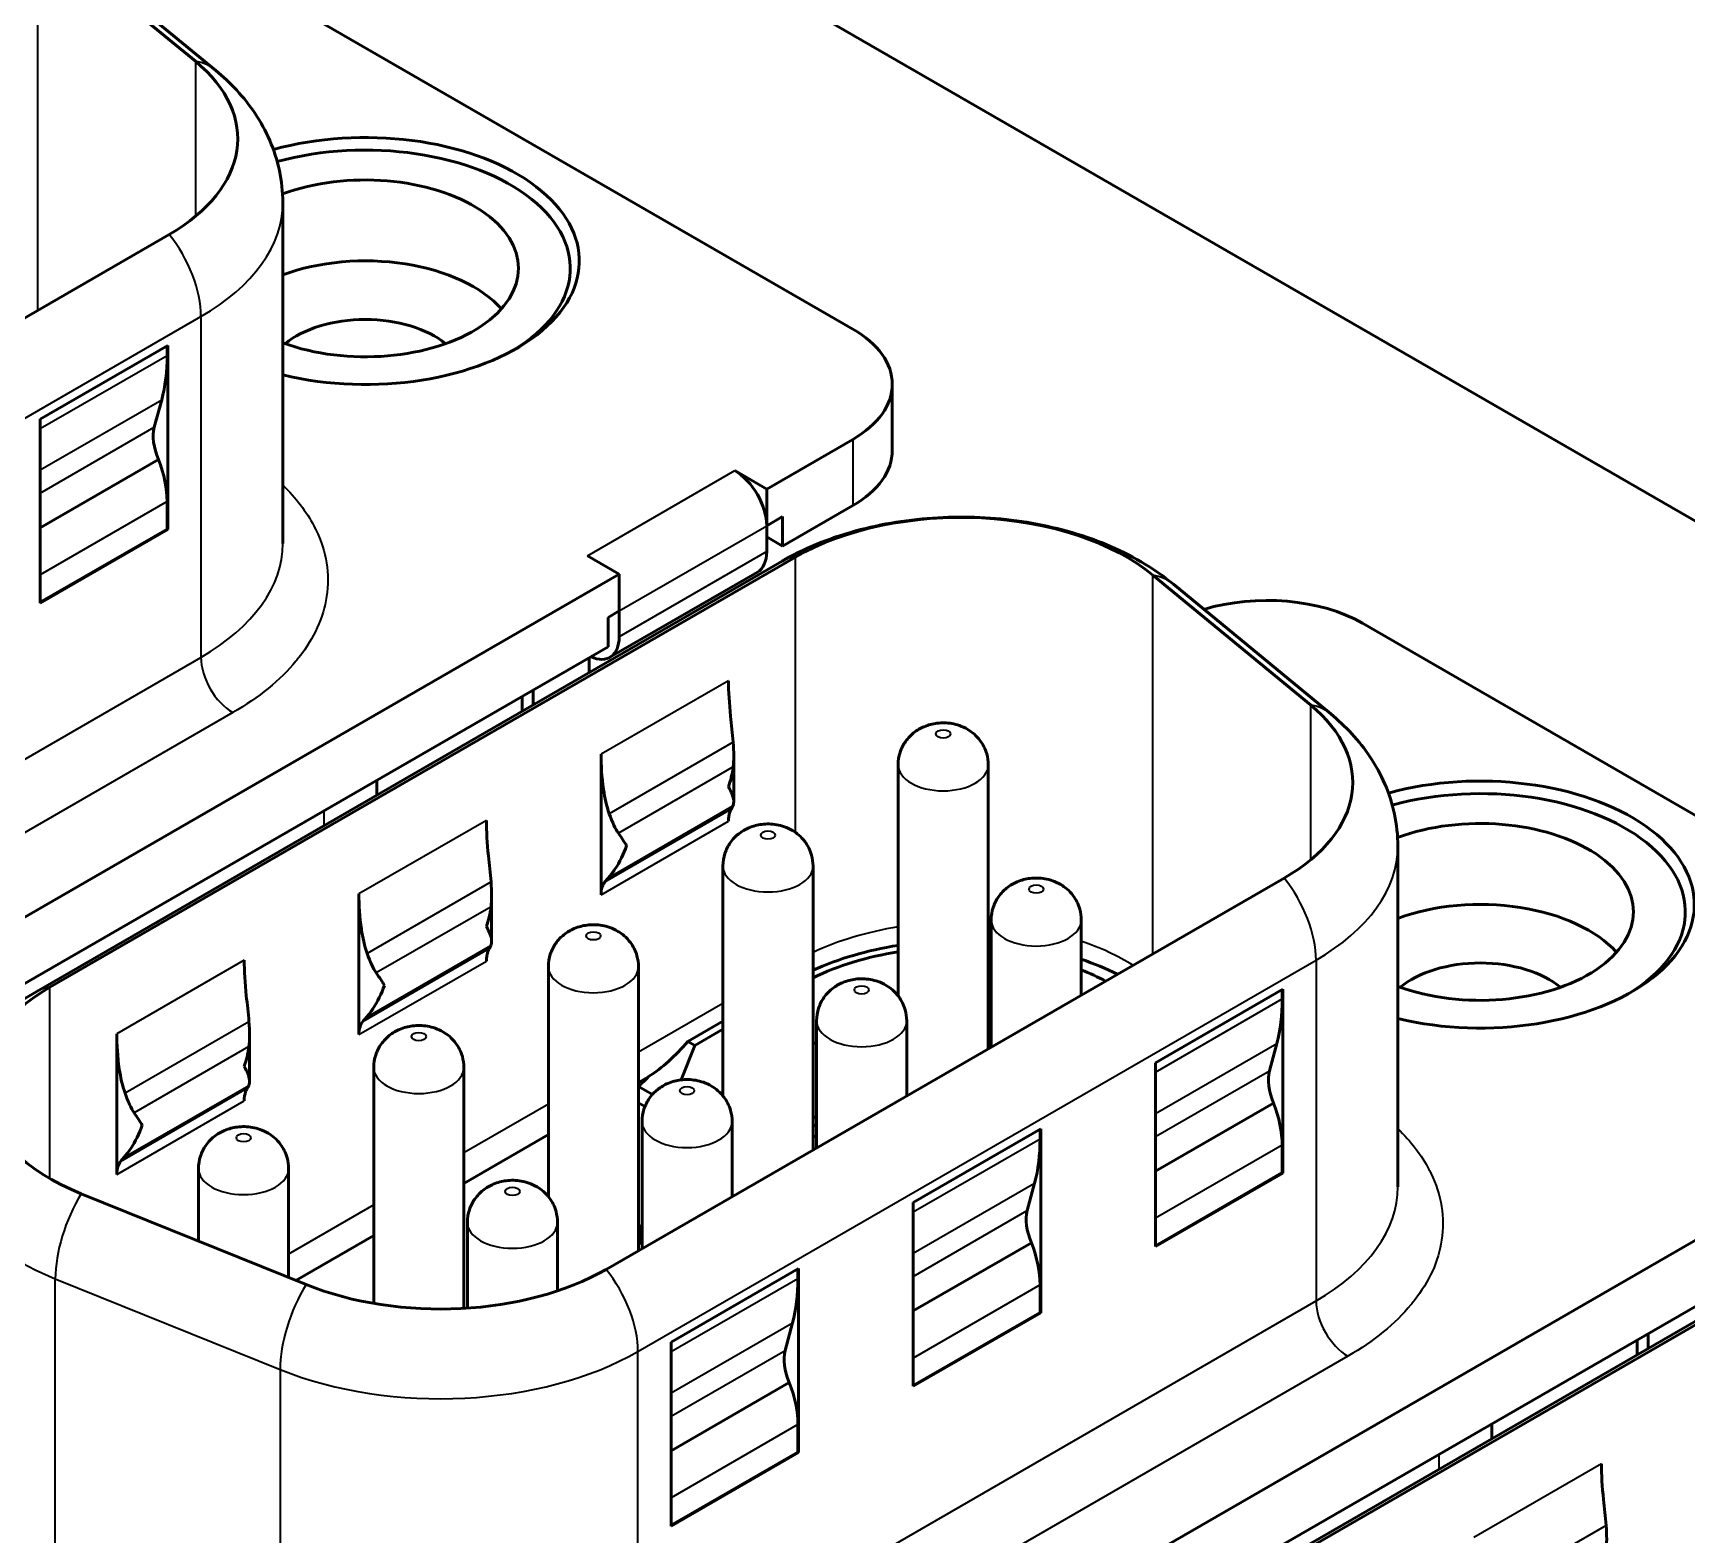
# Model space of a CAD drawing. Header units: millimetres. Extents: x 845 to 2568, y -211 to 570.
# Drawn here: x 1543.01 to 1561.36, y 421.68 to 438.36 of the extents above; entities that cross this region are included whole.
import ezdxf

# ---------------------------------------------------------------- set-up
doc = ezdxf.new("R2010")
doc.units = ezdxf.units.MM
doc.header["$LTSCALE"] = 2
doc.layers.add('외형선(ISO)', color=7, linetype='Continuous', lineweight=50)
doc.layers.add('좁은 외형선(ISO)', color=7, linetype='Continuous', lineweight=35)

msp = doc.modelspace()

# ---------------------------------------------------------------- linework, layer by layer
at = {"layer": '외형선(ISO)'}
for p, q in [((1593.1165, 414.6589), (1437.553, 504.4735)), ((1543.0619, 439.4841), (1544.8091, 438.0434)), ((1545.0357, 437.9422), (1543.2884, 439.3829)), ((1552.1043, 435.0713), (1545.3868, 438.9497)), ((1545.7793, 432.6916), (1545.7793, 436.4752)), ((1544.5178, 436.1209), (1536.9928, 431.7763)), ((1544.5029, 434.8876), (1543.0887, 434.0711)), ((1544.4959, 434.7791), (1544.4959, 434.8835)), ((1544.5029, 432.8463), (1544.5029, 434.8876)), ((1552.5437, 433.7241), (1552.5437, 434.4589)), ((1544.3539, 433.9805), (1544.4356, 434.2856)), ((1543.0887, 434.0711), (1543.0887, 432.0298)), ((1551.1497, 433.2954), (1552.1043, 433.8465)), ((1544.4002, 433.6234), (1543.0887, 432.8663)), ((1550.7962, 433.4995), (1551.1497, 433.2954)), ((1544.4959, 432.8504), (1544.4959, 433.1559)), ((1551.1497, 432.8872), (1551.1497, 433.2954)), ((1551.3265, 432.9892), (1551.1497, 432.8872)), ((1552.1043, 433.1117), (1551.3265, 432.6626)), ((1551.3265, 432.6626), (1551.3265, 432.9892)), ((1544.4959, 432.8504), (1543.0887, 432.038)), ((1543.0887, 432.0298), (1544.5029, 432.8463)), ((1544.5029, 432.8463), (1544.4959, 432.8504)), ((1551.1497, 432.8872), (1551.1497, 432.6014)), ((1551.3265, 432.6626), (1551.1497, 432.7647)), ((1543.0484, 427.7184), (1551.3215, 432.4949)), ((1543.1948, 427.7636), (1551.4679, 432.5402)), ((1549.5128, 432.3503), (1549.1592, 432.5544)), ((1535.0383, 423.9935), (1549.5128, 432.3503)), ((1549.4092, 431.4274), (1551.0462, 432.3725)), ((1549.5128, 432.3503), (1549.5128, 431.9421)), ((1555.4362, 432.3397), (1557.1835, 430.899)), ((1557.4101, 430.7979), (1555.6628, 432.2386)), ((1549.5128, 431.9421), (1549.3891, 431.8706)), ((1549.3891, 431.8706), (1549.3891, 431.544)), ((1549.5128, 431.6563), (1549.5128, 431.9421)), ((1564.4787, 427.9269), (1557.7612, 431.8053)), ((1549.3891, 431.544), (1535.1621, 423.3301)), ((1549.1789, 431.2579), (1549.1789, 431.4227)), ((1548.4364, 430.8293), (1548.4364, 430.994)), ((1548.5577, 431.0641), (1548.5577, 430.8993)), ((1549.3113, 430.3513), (1549.3113, 428.79)), ((1550.7841, 430.3347), (1550.7841, 429.8249)), ((1552.6084, 430.2336), (1552.6084, 427.6682)), ((1553.6084, 430.2336), (1553.6084, 427.0807)), ((1546.8218, 429.8971), (1546.8218, 430.0618)), ((1558.1537, 425.5473), (1558.1537, 429.3309)), ((1550.6639, 429.1109), (1550.6639, 426.5585)), ((1551.6639, 429.1109), (1551.6639, 425.958)), ((1556.8922, 428.9766), (1549.3671, 424.632)), ((1546.6243, 428.7999), (1546.6243, 427.2387)), ((1548.0971, 428.7834), (1548.0971, 428.2736)), ((1553.6408, 428.5107), (1553.6408, 427.0994)), ((1554.6408, 428.5107), (1554.6408, 427.6767)), ((1548.7264, 427.9923), (1548.7264, 425.4399)), ((1549.7264, 427.9923), (1549.7264, 424.8394)), ((1556.8773, 427.7432), (1555.4631, 426.9267)), ((1556.8702, 427.6348), (1556.8702, 427.7392)), ((1556.8773, 425.702), (1556.8773, 427.7432)), ((1550.2729, 427.1635), (1550.6639, 427.3892)), ((1550.6639, 427.2994), (1550.3507, 427.1186)), ((1551.7033, 427.3921), (1551.7033, 425.9808)), ((1552.7033, 427.3921), (1552.7033, 426.5581)), ((1543.9373, 427.2486), (1543.9373, 425.6873)), ((1545.4101, 427.2321), (1545.4101, 426.7222)), ((1550.3507, 427.1186), (1550.2023, 426.7361)), ((1550.2729, 427.1635), (1550.3507, 427.1186)), ((1556.7283, 426.8361), (1556.81, 427.1412)), ((1555.4631, 426.9267), (1555.4631, 424.8855)), ((1546.7889, 426.8737), (1546.7889, 424.2543)), ((1547.7889, 426.8737), (1547.7889, 424.1998)), ((1549.8362, 426.7691), (1549.7264, 426.7057)), ((1549.8806, 426.5735), (1549.7264, 426.6626)), ((1549.7264, 426.4829), (1549.7985, 426.4413)), ((1556.7746, 426.4791), (1555.4631, 425.7219)), ((1549.7659, 426.2735), (1549.7659, 424.8622)), ((1550.7659, 426.2735), (1550.7659, 425.4395)), ((1551.7033, 426.2424), (1551.6639, 426.2196)), ((1554.1903, 426.1919), (1552.7761, 425.3754)), ((1554.1832, 426.0834), (1554.1832, 426.1878)), ((1554.1903, 424.1507), (1554.1903, 426.1919)), ((1548.7264, 426.1284), (1547.7889, 425.5871)), ((1551.6639, 426.0971), (1551.7033, 426.1199)), ((1556.8702, 425.7061), (1556.8702, 426.0115)), ((1544.8444, 425.751), (1544.8444, 424.946)), ((1545.8444, 425.751), (1545.8444, 424.5418)), ((1556.8702, 425.7061), (1555.4631, 424.8937)), ((1555.4631, 424.8855), (1556.8773, 425.702)), ((1556.8773, 425.702), (1556.8702, 425.7061)), ((1546.0373, 424.4638), (1543.542, 425.4726)), ((1554.0413, 425.2848), (1554.123, 425.5899)), ((1552.7761, 425.3754), (1552.7761, 423.3342)), ((1555.4227, 420.5741), (1563.6959, 425.3506)), ((1555.5692, 420.6193), (1563.8423, 425.3958)), ((1547.5789, 416.9451), (1561.8872, 425.206)), ((1547.8284, 425.1549), (1547.8284, 424.2023)), ((1548.8284, 425.1549), (1548.8284, 424.3933)), ((1549.7361, 425.0951), (1549.7361, 424.9727)), ((1549.7659, 425.0662), (1549.7563, 425.0717)), ((1549.7563, 425.0717), (1549.7563, 424.9492)), ((1546.7889, 425.0098), (1545.9232, 424.5099)), ((1549.7264, 424.9147), (1549.7659, 424.9375)), ((1549.7563, 424.9492), (1549.7659, 424.9437)), ((1554.0876, 424.9278), (1552.7761, 424.1706)), ((1551.5033, 424.6405), (1550.0891, 423.8241)), ((1551.4962, 424.5321), (1551.4962, 424.6365)), ((1551.5033, 422.5993), (1551.5033, 424.6405)), ((1561.7634, 424.3997), (1548.2153, 416.5776)), ((1554.1832, 424.1547), (1554.1832, 424.4602)), ((1554.1832, 424.1547), (1552.7761, 423.3423)), ((1552.7761, 423.3342), (1554.1903, 424.1507)), ((1554.1903, 424.1507), (1554.1832, 424.1547)), ((1551.3543, 423.7335), (1551.436, 424.0385)), ((1550.0891, 423.8241), (1550.0891, 421.7828)), ((1560.8108, 423.6849), (1560.8108, 423.8497)), ((1560.9321, 423.9197), (1560.9321, 423.7549)), ((1551.4006, 423.3764), (1550.0891, 422.6192)), ((1551.4962, 422.6034), (1551.4962, 422.9088)), ((1559.1962, 422.7527), (1559.1962, 422.9175)), ((1551.4962, 422.6034), (1550.0891, 421.791)), ((1550.0891, 421.7828), (1551.5033, 422.5993)), ((1551.5033, 422.5993), (1551.4962, 422.6034))]:
    msp.add_line(p, q, dxfattribs=at)
for centre, major_axis, ratio, start_param, end_param in [((1542.6793, 437.1824), (2.6, 0), 0.5773503, 5.4977871, 6.8940505), ((1546.695, 435.8266), (2.375, 0), 0.5773503, 4.3166013, 8.297979), ((1546.695, 435.7449), (2.275, 0), 0.5773503, 5.5195305, 8.298126), ((1546.695, 435.7449), (1.7, 0), 0.5773503, 4.1435962, 8.4246541), ((1546.695, 434.8468), (-1.7, 0), 0.5773503, 3.616819, 5.2811817), ((1546.695, 434.5545), (-1.08, 0), 0.5773503, 3.7451263, 5.6796516), ((1551.0437, 434.4589), (1.5, 0), 0.5773503, 5.4977871, 7.0685835), ((1542.7281, 435.7997), (-1.25, 2.1651), 0.5773503, 3.6651914, 3.9269908), ((1544.6954, 433.6777), (0.25, -0.433), 0.5773503, 3.6651914, 4.509705), ((1551.0437, 433.7241), (1.5, 0), 0.5773503, 5.4977871, 6.2831853), ((1543.7817, 433.5682), (-0.505, 0.8747), 0.5773503, 3.9269908, 4.4505896), ((1550.7962, 433.0913), (-0.25, 0.433), 0.5773503, 3.9269908, 5.4977871), ((1553.3064, 431.4787), (2.6, 0), 0.5773503, 0.6108652, 2.3561945), ((1550.7962, 432.8055), (0.25, -0.433), 0.5773503, 0, 0.7853982), ((1556.7005, 431.1929), (-1.5, 0), 0.5773503, 3.9269908, 5.1970848), ((1549.1592, 431.8604), (0.25, -0.433), 0.5773503, 5.6035746, 7.0685835), ((1555.0537, 430.038), (2.6, 0), 0.5773503, 5.4977871, 6.8940505), ((1550.5841, 430.7657), (-0.1302, 0.6953), 0.218386, 3.746559, 4.2564043), ((1559.0693, 428.6822), (2.375, 0), 0.5773503, 4.3166013, 8.297979), ((1559.0693, 428.6006), (2.275, 0), 0.5773503, 5.5195305, 8.298126), ((1549.4527, 430.1125), (-0.1302, 0.6953), 0.218386, 2.1802648, 2.6901101), ((1550.5841, 429.6124), (0.1953, 0.2135), 0.2019062, 5.5517915, 5.7631479), ((1559.0693, 428.6006), (1.7, 0), 0.5773503, 4.1435962, 8.4246541), ((1547.8971, 429.2143), (-0.1302, 0.6953), 0.218386, 3.746559, 4.2564043), ((1549.4527, 428.9592), (0.1953, 0.2135), 0.2019062, 1.656315, 1.8676714), ((1559.0693, 427.7024), (-1.7, 0), 0.5773503, 3.616819, 5.2811817), ((1547.8971, 428.061), (0.1953, 0.2135), 0.2019062, 5.5517915, 5.7631479), ((1553.3064, 426.7594), (2.64, 0), 0.5773503, 1.8383678, 2.2423101), ((1553.3064, 426.7594), (2.64, 0), 0.5773503, 1.4437938, 1.4561476), ((1553.2499, 426.792), (2.45, 0), 0.5773503, 1.4105379, 1.4239101), ((1546.7657, 428.5611), (-0.1302, 0.6953), 0.218386, 2.1802648, 2.6901101), ((1553.2499, 426.792), (2.45, 0), 0.5773503, 1.8356879, 2.274876), ((1553.3064, 426.7594), (2.64, 0), 0.5773503, 0.8536329, 1.0408938), ((1559.0693, 427.4101), (-1.08, 0), 0.5773503, 3.7451263, 5.6796516), ((1553.2499, 426.792), (2.45, 0), 0.5773503, 0.8262258, 0.9670426), ((1545.0333, 426.7022), (-2.6, 0), 0.5773503, 5.4977871, 7.2431164), ((1555.1025, 428.6554), (-1.25, 2.1651), 0.5773503, 3.6651914, 3.9269908), ((1553.2499, 426.2041), (2.2571, 0), 0.5773503, 1.3967055, 1.4112517), ((1545.2101, 427.663), (-0.1302, 0.6953), 0.218386, 3.746559, 4.2564043), ((1546.7657, 427.4078), (0.1953, 0.2135), 0.2019062, 1.656315, 1.8676714), ((1549.7921, 427.8984), (0.7071, 1.2247), 0.5773503, 3.9738402, 4.4285949), ((1553.2499, 426.2041), (2.2571, 0), 0.5773503, 2.3256558, 2.3499301), ((1549.4668, 427.6289), (0.7071, 1.2247), 0.5773503, 4.1895819, 4.3082628), ((1557.0698, 426.5333), (0.25, -0.433), 0.5773503, 3.6651914, 4.509705), ((1544.0787, 427.0098), (-0.1302, 0.6953), 0.218386, 2.1802648, 2.6901101), ((1545.2101, 426.5097), (0.1953, 0.2135), 0.2019062, 5.5517915, 5.7631479), ((1556.1561, 426.4239), (-0.505, 0.8747), 0.5773503, 3.9269908, 4.4505896), ((1552.4155, 427.104), (-1.25, 2.1651), 0.5773503, 3.6651914, 3.9269908), ((1544.0787, 425.8565), (0.1953, 0.2135), 0.2019062, 1.656315, 1.8676714), ((1554.3828, 424.982), (0.25, -0.433), 0.5773503, 3.6651914, 4.509705), ((1553.4691, 424.8725), (-0.505, 0.8747), 0.5773503, 3.9269908, 4.4505896), ((1547.5286, 425.6934), (-2.6, 0), 0.5773503, 0.9599311, 2.3561945), ((1549.7285, 425.5527), (-1.25, 2.1651), 0.5773503, 3.6651914, 3.9269908), ((1551.6958, 423.4306), (0.25, -0.433), 0.5773503, 3.6651914, 4.509705), ((1550.7821, 423.3212), (-0.505, 0.8747), 0.5773503, 3.9269908, 4.4505896), ((1560.2714, 422.07), (-0.1302, 0.6953), 0.218386, 3.746559, 4.2564043)]:
    msp.add_ellipse(centre, major_axis=major_axis, ratio=ratio, start_param=start_param, end_param=end_param, dxfattribs=at)
for points, knots in [([(1545.7793, 436.4752), (1545.7793, 436.5952), (1545.7665, 436.715), (1545.7171, 436.947), (1545.6807, 437.0591), (1545.5893, 437.2709), (1545.5343, 437.3706), (1545.4109, 437.5562), (1545.3424, 437.6423), (1545.1958, 437.8015), (1545.1176, 437.8747), (1545.0357, 437.9422)], [5.49778714, 5.49778714, 5.49778714, 5.49778714, 5.61996019, 5.61996019, 5.74213324, 5.74213324, 5.86430629, 5.86430629, 5.98647933, 5.98647933, 6.10865238, 6.10865238, 6.10865238, 6.10865238]), ([(1555.6628, 432.2386), (1555.4374, 432.4244), (1555.1848, 432.5678), (1554.6377, 432.7951), (1554.3412, 432.8761), (1553.7314, 432.9752), (1553.4181, 432.9931), (1552.796, 432.9663), (1552.4874, 432.9217), (1551.8954, 432.7676), (1551.6118, 432.6585), (1551.3406, 432.5059), (1551.331, 432.5004), (1551.3215, 432.4949)], [6.1086524, 6.1086524, 6.1086524, 6.1086524, 6.4449496, 6.4449496, 6.7940155, 6.7940155, 7.1430813, 7.1430813, 7.4921472, 7.4921472, 7.841213, 7.841213, 7.8539816, 7.8539816, 7.8539816, 7.8539816]), ([(1550.7255, 431.1678), (1550.7255, 431.048), (1550.7346, 430.913), (1550.7584, 430.6786), (1550.7711, 430.5822), (1550.7777, 430.485)], [0, 0, 0, 0, 0.044007796, 0.044007796, 0.073748981, 0.073748981, 0.073748981, 0.073748981]), ([(1558.1537, 429.3309), (1558.1537, 429.4508), (1558.1408, 429.5707), (1558.0915, 429.8027), (1558.0551, 429.9148), (1557.9636, 430.1266), (1557.9087, 430.2262), (1557.7852, 430.4119), (1557.7168, 430.4979), (1557.5702, 430.6571), (1557.492, 430.7304), (1557.4101, 430.7979)], [5.49778714, 5.49778714, 5.49778714, 5.49778714, 5.61996019, 5.61996019, 5.74213324, 5.74213324, 5.86430629, 5.86430629, 5.98647933, 5.98647933, 6.10865238, 6.10865238, 6.10865238, 6.10865238]), ([(1552.6084, 430.2336), (1552.6084, 430.2814), (1552.6164, 430.329), (1552.6452, 430.4176), (1552.6665, 430.4578), (1552.7181, 430.5316), (1552.7491, 430.5627), (1552.8194, 430.6194), (1552.8584, 430.6408), (1552.9456, 430.6782), (1552.9927, 430.6896), (1553.0946, 430.7024), (1553.1489, 430.7013), (1553.2607, 430.6814), (1553.3185, 430.6637), (1553.4266, 430.5992), (1553.4757, 430.561), (1553.549, 430.4617), (1553.5756, 430.4121), (1553.6025, 430.3164), (1553.6084, 430.275), (1553.6084, 430.2336)], [3.9269908, 3.9269908, 3.9269908, 3.9269908, 4.1124002, 4.1124002, 4.3104214, 4.3104214, 4.5478299, 4.5478299, 4.8593371, 4.8593371, 5.2824853, 5.2824853, 5.7958812, 5.7958812, 6.2997898, 6.2997898, 6.665187, 6.665187, 6.9078601, 6.9078601, 7.0685835, 7.0685835, 7.0685835, 7.0685835]), ([(1549.4027, 429.6912), (1549.3725, 429.7747), (1549.3532, 429.8673), (1549.3186, 430.0955), (1549.3113, 430.2315), (1549.3113, 430.3513)], [0.148006535, 0.148006535, 0.148006535, 0.148006535, 0.17774772, 0.17774772, 0.221755516, 0.221755516, 0.221755516, 0.221755516]), ([(1550.775, 429.7781), (1550.7829, 429.7964), (1550.7852, 429.8157), (1550.7801, 429.8817), (1550.757, 429.934), (1550.7255, 429.9886)], [-0.043815364, -0.043815364, -0.043815364, -0.043815364, -0.029927728, -0.029927728, 0, 0, 0, 0]), ([(1550.7582, 429.745), (1550.7524, 429.7346), (1550.7464, 429.722), (1550.7314, 429.6788), (1550.7255, 429.6429), (1550.7255, 429.6065)], [-0.020053326, -0.020053326, -0.020053326, -0.020053326, -0.013347747, -0.013347747, 0, 0, 0, 0]), ([(1548.0385, 429.6164), (1548.0385, 429.4967), (1548.0476, 429.3616), (1548.0714, 429.1272), (1548.0841, 429.0309), (1548.0907, 428.9337)], [0, 0, 0, 0, 0.044007796, 0.044007796, 0.073748981, 0.073748981, 0.073748981, 0.073748981]), ([(1550.6639, 429.1109), (1550.6639, 429.1587), (1550.6719, 429.2063), (1550.7007, 429.2949), (1550.722, 429.3351), (1550.7735, 429.409), (1550.8046, 429.44), (1550.8749, 429.4967), (1550.9138, 429.5182), (1551.0011, 429.5555), (1551.0482, 429.5669), (1551.15, 429.5797), (1551.2043, 429.5786), (1551.3161, 429.5587), (1551.374, 429.541), (1551.4821, 429.4765), (1551.5311, 429.4383), (1551.6045, 429.3391), (1551.6311, 429.2894), (1551.6579, 429.1937), (1551.6639, 429.1523), (1551.6639, 429.1109)], [3.9269908, 3.9269908, 3.9269908, 3.9269908, 4.1124002, 4.1124002, 4.3104214, 4.3104214, 4.5478299, 4.5478299, 4.8593371, 4.8593371, 5.2824853, 5.2824853, 5.7958812, 5.7958812, 6.2997898, 6.2997898, 6.665187, 6.665187, 6.9078601, 6.9078601, 7.0685835, 7.0685835, 7.0685835, 7.0685835]), ([(1549.5941, 429.3354), (1549.5626, 429.2443), (1549.5173, 429.1526), (1549.4425, 429.0405), (1549.4175, 429.0081), (1549.3931, 428.9802)], [-0.190011881, -0.190011881, -0.190011881, -0.190011881, -0.160084153, -0.160084153, -0.146196517, -0.146196517, -0.146196517, -0.146196517]), ([(1549.3113, 428.79), (1549.3113, 428.8204), (1549.315, 428.8509), (1549.3308, 428.8989), (1549.341, 428.9178), (1549.3543, 428.9344)], [0.150371241, 0.150371241, 0.150371241, 0.150371241, 0.161544156, 0.161544156, 0.170262791, 0.170262791, 0.170262791, 0.170262791]), ([(1553.6408, 428.5107), (1553.6408, 428.5586), (1553.6488, 428.6062), (1553.6776, 428.6948), (1553.6989, 428.735), (1553.7505, 428.8088), (1553.7815, 428.8399), (1553.8518, 428.8966), (1553.8907, 428.918), (1553.978, 428.9554), (1554.0251, 428.9667), (1554.1269, 428.9796), (1554.1812, 428.9784), (1554.2931, 428.9586), (1554.3509, 428.9409), (1554.459, 428.8764), (1554.508, 428.8382), (1554.5814, 428.7389), (1554.608, 428.6893), (1554.6348, 428.5935), (1554.6408, 428.5522), (1554.6408, 428.5107)], [3.9269908, 3.9269908, 3.9269908, 3.9269908, 4.1124002, 4.1124002, 4.3104214, 4.3104214, 4.5478299, 4.5478299, 4.8593371, 4.8593371, 5.2824853, 5.2824853, 5.7958812, 5.7958812, 6.2997898, 6.2997898, 6.665187, 6.665187, 6.9078601, 6.9078601, 7.0685835, 7.0685835, 7.0685835, 7.0685835]), ([(1546.7157, 428.1398), (1546.6855, 428.2234), (1546.6662, 428.3159), (1546.6316, 428.5441), (1546.6243, 428.6802), (1546.6243, 428.7999)], [0.148006535, 0.148006535, 0.148006535, 0.148006535, 0.17774772, 0.17774772, 0.221755516, 0.221755516, 0.221755516, 0.221755516]), ([(1548.088, 428.2267), (1548.0959, 428.245), (1548.0982, 428.2643), (1548.0931, 428.3304), (1548.07, 428.3826), (1548.0385, 428.4373)], [-0.043815364, -0.043815364, -0.043815364, -0.043815364, -0.029927728, -0.029927728, 0, 0, 0, 0]), ([(1548.7264, 427.9923), (1548.7264, 428.0401), (1548.7344, 428.0877), (1548.7632, 428.1763), (1548.7845, 428.2165), (1548.8361, 428.2904), (1548.8671, 428.3214), (1548.9374, 428.3781), (1548.9763, 428.3996), (1549.0636, 428.4369), (1549.1107, 428.4483), (1549.2126, 428.4611), (1549.2668, 428.46), (1549.3787, 428.4401), (1549.4365, 428.4224), (1549.5446, 428.3579), (1549.5936, 428.3197), (1549.667, 428.2205), (1549.6936, 428.1708), (1549.7205, 428.0751), (1549.7264, 428.0337), (1549.7264, 427.9923)], [3.9269908, 3.9269908, 3.9269908, 3.9269908, 4.1124002, 4.1124002, 4.3104214, 4.3104214, 4.5478299, 4.5478299, 4.8593371, 4.8593371, 5.2824853, 5.2824853, 5.7958812, 5.7958812, 6.2997898, 6.2997898, 6.665187, 6.665187, 6.9078601, 6.9078601, 7.0685835, 7.0685835, 7.0685835, 7.0685835]), ([(1548.0712, 428.1936), (1548.0654, 428.1833), (1548.0594, 428.1707), (1548.0444, 428.1274), (1548.0385, 428.0915), (1548.0385, 428.0552)], [-0.020053326, -0.020053326, -0.020053326, -0.020053326, -0.013347747, -0.013347747, 0, 0, 0, 0]), ([(1545.3515, 428.0651), (1545.3515, 427.9453), (1545.3605, 427.8103), (1545.3844, 427.5759), (1545.3971, 427.4795), (1545.4037, 427.3823)], [0, 0, 0, 0, 0.044007796, 0.044007796, 0.073748981, 0.073748981, 0.073748981, 0.073748981]), ([(1551.7033, 427.3921), (1551.7033, 427.44), (1551.7113, 427.4876), (1551.7401, 427.5762), (1551.7614, 427.6164), (1551.813, 427.6902), (1551.844, 427.7213), (1551.9143, 427.778), (1551.9533, 427.7994), (1552.0405, 427.8368), (1552.0876, 427.8481), (1552.1895, 427.861), (1552.2438, 427.8598), (1552.3556, 427.84), (1552.4134, 427.8223), (1552.5215, 427.7578), (1552.5706, 427.7196), (1552.6439, 427.6203), (1552.6705, 427.5707), (1552.6974, 427.4749), (1552.7033, 427.4336), (1552.7033, 427.3921)], [3.9269908, 3.9269908, 3.9269908, 3.9269908, 4.1124002, 4.1124002, 4.3104214, 4.3104214, 4.5478299, 4.5478299, 4.8593371, 4.8593371, 5.2824853, 5.2824853, 5.7958812, 5.7958812, 6.2997898, 6.2997898, 6.665187, 6.665187, 6.9078601, 6.9078601, 7.0685835, 7.0685835, 7.0685835, 7.0685835]), ([(1543.0484, 427.7184), (1542.9313, 427.6509), (1542.8188, 427.5754), (1542.6056, 427.4059), (1542.5048, 427.3119), (1542.32, 427.1025), (1542.2359, 426.9869), (1542.0933, 426.7335), (1542.0348, 426.5954), (1541.9547, 426.3032), (1541.9333, 426.1493), (1541.9333, 425.9951)], [1.57079633, 1.57079633, 1.57079633, 1.57079633, 1.72787596, 1.72787596, 1.88495559, 1.88495559, 2.04203522, 2.04203522, 2.19911486, 2.19911486, 2.35619449, 2.35619449, 2.35619449, 2.35619449]), ([(1546.9071, 427.7841), (1546.8756, 427.693), (1546.8303, 427.6012), (1546.7555, 427.4891), (1546.7305, 427.4567), (1546.7061, 427.4289)], [-0.190011881, -0.190011881, -0.190011881, -0.190011881, -0.160084153, -0.160084153, -0.146196517, -0.146196517, -0.146196517, -0.146196517]), ([(1546.6243, 427.2387), (1546.6243, 427.2691), (1546.628, 427.2996), (1546.6438, 427.3476), (1546.654, 427.3665), (1546.6673, 427.3831)], [0.150371241, 0.150371241, 0.150371241, 0.150371241, 0.161544156, 0.161544156, 0.170262791, 0.170262791, 0.170262791, 0.170262791]), ([(1546.7889, 426.8737), (1546.7889, 426.9215), (1546.7969, 426.9691), (1546.8257, 427.0577), (1546.847, 427.0979), (1546.8986, 427.1718), (1546.9297, 427.2028), (1546.9999, 427.2595), (1547.0389, 427.281), (1547.1261, 427.3183), (1547.1732, 427.3297), (1547.2751, 427.3425), (1547.3294, 427.3414), (1547.4412, 427.3215), (1547.499, 427.3038), (1547.6072, 427.2393), (1547.6562, 427.2011), (1547.7295, 427.1019), (1547.7561, 427.0522), (1547.783, 426.9565), (1547.7889, 426.9151), (1547.7889, 426.8737)], [3.9269908, 3.9269908, 3.9269908, 3.9269908, 4.1124002, 4.1124002, 4.3104214, 4.3104214, 4.5478299, 4.5478299, 4.8593371, 4.8593371, 5.2824853, 5.2824853, 5.7958812, 5.7958812, 6.2997898, 6.2997898, 6.665187, 6.665187, 6.9078601, 6.9078601, 7.0685835, 7.0685835, 7.0685835, 7.0685835]), ([(1544.0287, 426.5885), (1543.9985, 426.672), (1543.9792, 426.7646), (1543.9446, 426.9928), (1543.9373, 427.1288), (1543.9373, 427.2486)], [0.148006535, 0.148006535, 0.148006535, 0.148006535, 0.17774772, 0.17774772, 0.221755516, 0.221755516, 0.221755516, 0.221755516]), ([(1545.401, 426.6754), (1545.4088, 426.6937), (1545.4112, 426.713), (1545.4061, 426.779), (1545.383, 426.8313), (1545.3515, 426.8859)], [-0.043815364, -0.043815364, -0.043815364, -0.043815364, -0.029927728, -0.029927728, 0, 0, 0, 0]), ([(1549.7659, 426.2735), (1549.7659, 426.3214), (1549.7739, 426.369), (1549.8027, 426.4576), (1549.8239, 426.4978), (1549.8755, 426.5716), (1549.9066, 426.6027), (1549.9769, 426.6594), (1550.0158, 426.6808), (1550.103, 426.7182), (1550.1501, 426.7295), (1550.252, 426.7424), (1550.3063, 426.7412), (1550.4181, 426.7214), (1550.4759, 426.7037), (1550.5841, 426.6392), (1550.6331, 426.601), (1550.7065, 426.5017), (1550.733, 426.4521), (1550.7599, 426.3563), (1550.7659, 426.315), (1550.7659, 426.2735)], [3.9269908, 3.9269908, 3.9269908, 3.9269908, 4.1124002, 4.1124002, 4.3104214, 4.3104214, 4.5478299, 4.5478299, 4.8593371, 4.8593371, 5.2824853, 5.2824853, 5.7958812, 5.7958812, 6.2997898, 6.2997898, 6.665187, 6.665187, 6.9078601, 6.9078601, 7.0685835, 7.0685835, 7.0685835, 7.0685835]), ([(1545.3842, 426.6423), (1545.3784, 426.6319), (1545.3724, 426.6193), (1545.3574, 426.5761), (1545.3515, 426.5402), (1545.3515, 426.5038)], [-0.020053326, -0.020053326, -0.020053326, -0.020053326, -0.013347747, -0.013347747, 0, 0, 0, 0]), ([(1544.2201, 426.2327), (1544.1886, 426.1417), (1544.1433, 426.0499), (1544.0685, 425.9378), (1544.0435, 425.9054), (1544.019, 425.8776)], [-0.190011881, -0.190011881, -0.190011881, -0.190011881, -0.160084153, -0.160084153, -0.146196517, -0.146196517, -0.146196517, -0.146196517]), ([(1544.8444, 425.751), (1544.8444, 425.7988), (1544.8524, 425.8464), (1544.8812, 425.935), (1544.9025, 425.9752), (1544.9541, 426.0491), (1544.9851, 426.0801), (1545.0554, 426.1369), (1545.0943, 426.1583), (1545.1816, 426.1957), (1545.2287, 426.207), (1545.3305, 426.2198), (1545.3848, 426.2187), (1545.4967, 426.1989), (1545.5545, 426.1812), (1545.6626, 426.1166), (1545.7116, 426.0784), (1545.785, 425.9792), (1545.8116, 425.9295), (1545.8384, 425.8338), (1545.8444, 425.7924), (1545.8444, 425.751)], [3.9269908, 3.9269908, 3.9269908, 3.9269908, 4.1124002, 4.1124002, 4.3104214, 4.3104214, 4.5478299, 4.5478299, 4.8593371, 4.8593371, 5.2824853, 5.2824853, 5.7958812, 5.7958812, 6.2997898, 6.2997898, 6.665187, 6.665187, 6.9078601, 6.9078601, 7.0685835, 7.0685835, 7.0685835, 7.0685835]), ([(1551.6639, 426.3126), (1551.6689, 426.3153), (1551.6808, 426.3216), (1551.6945, 426.3274), (1551.7028, 426.3307), (1551.7033, 426.3309)], [0.000008484743, 0.000008484743, 0.000008484743, 0.000008484743, 0.000028715982, 0.000056689073, 0.000058534458, 0.000058534458, 0.000058534458, 0.000058534458]), ([(1543.9373, 425.6873), (1543.9373, 425.7177), (1543.941, 425.7483), (1543.9568, 425.7962), (1543.967, 425.8151), (1543.9803, 425.8317)], [0.150371241, 0.150371241, 0.150371241, 0.150371241, 0.161544156, 0.161544156, 0.170262791, 0.170262791, 0.170262791, 0.170262791]), ([(1547.8284, 425.1549), (1547.8284, 425.2028), (1547.8364, 425.2504), (1547.8652, 425.339), (1547.8865, 425.3792), (1547.938, 425.453), (1547.9691, 425.4841), (1548.0394, 425.5408), (1548.0783, 425.5622), (1548.1656, 425.5996), (1548.2127, 425.6109), (1548.3145, 425.6238), (1548.3688, 425.6226), (1548.4806, 425.6028), (1548.5385, 425.5851), (1548.6466, 425.5206), (1548.6956, 425.4824), (1548.769, 425.3831), (1548.7956, 425.3335), (1548.8224, 425.2377), (1548.8284, 425.1964), (1548.8284, 425.1549)], [3.9269908, 3.9269908, 3.9269908, 3.9269908, 4.1124002, 4.1124002, 4.3104214, 4.3104214, 4.5478299, 4.5478299, 4.8593371, 4.8593371, 5.2824853, 5.2824853, 5.7958812, 5.7958812, 6.2997898, 6.2997898, 6.665187, 6.665187, 6.9078601, 6.9078601, 7.0685835, 7.0685835, 7.0685835, 7.0685835]), ([(1549.7563, 425.0717), (1549.7533, 425.0736), (1549.7476, 425.0772), (1549.7409, 425.0831), (1549.7371, 425.089), (1549.7357, 425.095), (1549.737, 425.101), (1549.7411, 425.1069), (1549.7474, 425.1129), (1549.7532, 425.1164), (1549.7563, 425.1183)], [0, 0, 0, 0, 0.000013521122, 0.000025248016, 0.000036175035, 0.000046148371, 0.000056478692, 0.000067068859, 0.000079100823, 0.000092351205, 0.000092351205, 0.000092351205, 0.000092351205]), ([(1549.7361, 424.9727), (1549.7361, 424.9726), (1549.7362, 424.9706), (1549.7371, 424.9665), (1549.7409, 424.9606), (1549.7476, 424.9547), (1549.7533, 424.9511), (1549.7563, 424.9492)], [0.000045382037, 0.000045382037, 0.000045382037, 0.000045382037, 0.000045663564, 0.000055520493, 0.000066319974, 0.000077909993, 0.000091273299, 0.000091273299, 0.000091273299, 0.000091273299]), ([(1560.4128, 422.4721), (1560.4128, 422.3523), (1560.4219, 422.2173), (1560.4458, 421.9829), (1560.4585, 421.8865), (1560.4651, 421.7893)], [0, 0, 0, 0, 0.044007796, 0.044007796, 0.073748981, 0.073748981, 0.073748981, 0.073748981])]:
    msp.add_open_spline(points, degree=3, knots=knots, dxfattribs=at)
for points in [[(1550.7255, 429.9886), (1550.7491, 430.0568), (1550.768, 430.1325), (1550.7775, 430.2099)], [(1549.5036, 429.4744), (1549.5392, 429.4231), (1549.5705, 429.3763), (1549.5941, 429.3354)], [(1548.0385, 428.4373), (1548.0621, 428.5054), (1548.081, 428.5812), (1548.0905, 428.6586)], [(1546.8166, 427.9231), (1546.8522, 427.8717), (1546.8835, 427.825), (1546.9071, 427.7841)], [(1545.3515, 426.8859), (1545.3751, 426.9541), (1545.394, 427.0298), (1545.4035, 427.1073)], [(1544.1296, 426.3718), (1544.1652, 426.3204), (1544.1965, 426.2736), (1544.2201, 426.2327)], [(1549.7563, 425.1183), (1549.7594, 425.12), (1549.7625, 425.1217), (1549.7659, 425.1232)]]:
    msp.add_open_spline(points, degree=3, dxfattribs=at)
at = {"layer": '좁은 외형선(ISO)'}
for p, q in [((1543.0619, 435.2803), (1543.0619, 439.4841)), ((1544.8091, 438.0434), (1544.8091, 436.3214)), ((1537.3463, 430.8651), (1544.8714, 435.2097)), ((1544.8714, 435.2097), (1544.8714, 431.4261)), ((1543.0887, 433.9667), (1544.4959, 434.7791)), ((1543.0887, 433.5079), (1544.4356, 434.2856)), ((1543.0887, 433.25), (1544.3539, 433.9805)), ((1552.1043, 433.8465), (1552.1043, 433.1117)), ((1549.1592, 432.5544), (1550.7962, 433.4995)), ((1544.4959, 433.1559), (1543.0887, 432.3435)), ((1549.5128, 431.9421), (1551.1497, 432.8872)), ((1551.1497, 432.6014), (1549.5128, 431.6563)), ((1551.4679, 429.4833), (1551.4679, 432.5402)), ((1555.4362, 428.136), (1555.4362, 432.3397)), ((1537.3463, 427.0815), (1544.8714, 431.4261)), ((1550.7255, 431.1678), (1549.3113, 430.3513)), ((1545.2249, 430.8137), (1537.6999, 426.4691)), ((1557.1835, 430.899), (1557.1835, 429.177)), ((1550.7777, 430.485), (1549.4027, 429.6912)), ((1550.7775, 430.2099), (1549.5036, 429.4744)), ((1546.236, 429.7236), (1546.236, 429.5589)), ((1549.3543, 428.9344), (1550.7582, 429.745)), ((1549.3931, 428.9802), (1550.775, 429.7781)), ((1548.0385, 429.6164), (1546.6243, 428.7999)), ((1549.3113, 428.79), (1550.7255, 429.6065)), ((1548.0907, 428.9337), (1546.7157, 428.1398)), ((1548.0905, 428.6586), (1546.8166, 427.9231)), ((1546.6673, 427.3831), (1548.0712, 428.1936)), ((1546.7061, 427.4289), (1548.088, 428.2267)), ((1545.3515, 428.0651), (1543.9373, 427.2486)), ((1546.6243, 427.2387), (1548.0385, 428.0552)), ((1549.7207, 423.7207), (1557.2457, 428.0653)), ((1557.2457, 428.0653), (1557.2457, 424.2817)), ((1543.1948, 425.6408), (1543.1948, 427.7636)), ((1555.4631, 426.8223), (1556.8702, 427.6348)), ((1550.6639, 427.5852), (1549.7264, 427.044)), ((1545.4037, 427.3823), (1544.0287, 426.5885)), ((1545.4035, 427.1073), (1544.1296, 426.3718)), ((1555.4631, 426.3636), (1556.81, 427.1412)), ((1555.4631, 426.1057), (1556.7283, 426.8361)), ((1543.9803, 425.8317), (1545.3842, 426.6423)), ((1544.019, 425.8776), (1545.401, 426.6754)), ((1543.9373, 425.6873), (1545.3515, 426.5038)), ((1548.7264, 426.4666), (1547.7889, 425.9254)), ((1552.7761, 425.271), (1554.1832, 426.0834)), ((1556.8702, 426.0115), (1555.4631, 425.1991)), ((1552.7761, 424.8122), (1554.123, 425.5899)), ((1546.7889, 425.348), (1545.8444, 424.8027)), ((1552.7761, 424.5544), (1554.0413, 425.2848)), ((1543.2552, 420.7454), (1543.2552, 424.529)), ((1543.2552, 424.529), (1545.7506, 423.5202)), ((1550.0891, 423.7197), (1551.4962, 424.5321)), ((1554.1832, 424.4602), (1552.7761, 423.6478)), ((1549.7207, 419.9371), (1557.2457, 424.2817)), ((1550.0891, 423.2609), (1551.436, 424.0385)), ((1549.7207, 419.9371), (1549.7207, 423.7207)), ((1557.5993, 423.6693), (1550.0742, 419.3247)), ((1550.0891, 423.003), (1551.3543, 423.7335)), ((1545.7506, 423.5202), (1545.7506, 419.7366)), ((1551.4962, 422.9088), (1550.0891, 422.0964)), ((1558.6104, 422.5793), (1558.6104, 422.4145)), ((1560.4128, 422.4721), (1558.9986, 421.6556)), ((1560.4651, 421.7893), (1559.0901, 420.9955))]:
    msp.add_line(p, q, dxfattribs=at)
for centre, major_axis, ratio, start_param, end_param in [((1544.3996, 437.1707), (0.6362, 0.7715), 0.6688348, 0, 0.3656889), ((1542.6793, 436.4752), (3.1, 0), 0.5773503, 5.4977871, 6.2831853), ((1544.1643, 435.6179), (-0.5, 0.866), 0.5773503, 3.9269908, 4.9741884), ((1542.6793, 432.6916), (3.1, 0), 0.5773503, 5.4977871, 6.2831853), ((1551.8215, 431.6289), (-0.5, 0.866), 0.5773503, 6.0213859, 6.2831853), ((1555.0266, 431.467), (0.6362, 0.7715), 0.6688348, 0, 0.3656889), ((1545.2249, 431.2219), (0.25, -0.433), 0.5773503, 3.9269908, 5.4977871), ((1556.7739, 430.0263), (0.6362, 0.7715), 0.6688348, 0, 0.3656889), ((1553.1084, 430.2336), (0.5, 0), 0.5773503, 3.1415927, 6.2831853), ((1555.0537, 429.3309), (3.1, 0), 0.5773503, 5.4977871, 6.2831853), ((1551.1639, 429.1109), (0.5, 0), 0.5773503, 3.1415927, 6.2831853), ((1556.5386, 428.4736), (-0.5, 0.866), 0.5773503, 3.9269908, 4.9741884), ((1553.3064, 426.988), (-2.6, 0), 0.5773503, 4.9841805, 5.3961895), ((1553.3064, 426.988), (-2.6, 0), 0.5773503, 4.5834218, 4.5959684), ((1554.1408, 428.5107), (0.5, 0), 0.5773503, 3.1415927, 6.2831853), ((1553.3064, 426.988), (-2.6, 0), 0.5773503, 3.8885198, 4.1734503), ((1549.2264, 427.9923), (0.5, 0), 0.5773503, 3.1415927, 6.2831853), ((1543.5484, 426.8524), (-0.5, 0.866), 0.5773503, 6.0213859, 6.2831853), ((1552.2033, 427.3921), (0.5, 0), 0.5773503, 3.1415927, 6.2831853), ((1547.2889, 426.8737), (0.5, 0), 0.5773503, 3.1415927, 6.2831853), ((1550.2659, 426.2735), (0.5, 0), 0.5773503, 3.1415927, 6.2831853), ((1545.0333, 425.9951), (-3.1, 0), 0.5773503, 0, 0.9599311), ((1545.3444, 425.751), (0.5, 0), 0.5773503, 3.1415927, 6.2831853), ((1543.8288, 425.0019), (0.3748, 0.9271), 0.4683232, 1.2357167, 2.2829142), ((1555.0537, 425.5473), (3.1, 0), 0.5773503, 5.4977871, 6.2831853), ((1548.3284, 425.1549), (0.5, 0), 0.5773503, 3.1415927, 6.2831853), ((1549.0136, 424.129), (-0.5, 0.866), 0.5773503, 3.9269908, 4.9741884), ((1546.3241, 423.9931), (0.3748, 0.9271), 0.4683232, 1.2357167, 2.2829142), ((1557.5993, 424.0776), (0.25, -0.433), 0.5773503, 3.9269908, 5.4977871), ((1547.5286, 424.9863), (-3.1, 0), 0.5773503, 0.9599311, 2.3561945), ((1545.0333, 422.2115), (-3.1, 0), 0.5773503, 0, 0.9599311)]:
    msp.add_ellipse(centre, major_axis=major_axis, ratio=ratio, start_param=start_param, end_param=end_param, dxfattribs=at)
for centre in [(1553.1084, 430.5765), (1551.1639, 429.4538), (1554.1408, 428.8537), (1549.2264, 428.3352), (1552.2033, 427.7351), (1547.2889, 427.2166), (1550.2659, 426.6165), (1545.3444, 426.0939), (1548.3284, 425.4979)]:
    msp.add_ellipse(centre, major_axis=(0.08, 0), ratio=0.5773503, dxfattribs=at)
for points in [[(1545.7795, 433.3401), (1545.9259, 433.1971), (1546.0409, 433.0457), (1546.1248, 432.8858), (1546.1322, 432.8717), (1546.1389, 432.8585), (1546.1462, 432.8433), (1546.2638, 432.6006), (1546.3036, 432.3532), (1546.2656, 432.1022), (1546.23, 431.8669), (1546.1279, 431.6419), (1545.9597, 431.4272), (1545.9485, 431.4129), (1545.9362, 431.3977), (1545.9252, 431.3844), (1545.7482, 431.1714), (1545.5148, 430.9812), (1545.2249, 430.8137)], [(1558.1538, 426.1957), (1558.3002, 426.0528), (1558.4153, 425.9013), (1558.4992, 425.7414), (1558.5066, 425.7273), (1558.5133, 425.7141), (1558.5206, 425.699), (1558.6382, 425.4563), (1558.678, 425.2089), (1558.64, 424.9579), (1558.6043, 424.7226), (1558.5022, 424.4976), (1558.3341, 424.2828), (1558.3229, 424.2685), (1558.3106, 424.2533), (1558.2995, 424.24), (1558.1226, 424.0271), (1557.8892, 423.8368), (1557.5993, 423.6693)]]:
    msp.add_open_spline(points, degree=3, knots=[0.05708666, 0.05708666, 0.05708666, 0.05708666, 0.234375, 0.234375, 0.234375, 0.25, 0.25, 0.25, 0.5, 0.5, 0.5, 0.734375, 0.734375, 0.734375, 0.75, 0.75, 0.75, 1, 1, 1, 1], dxfattribs=at)

doc.saveas('drawing.dxf')
